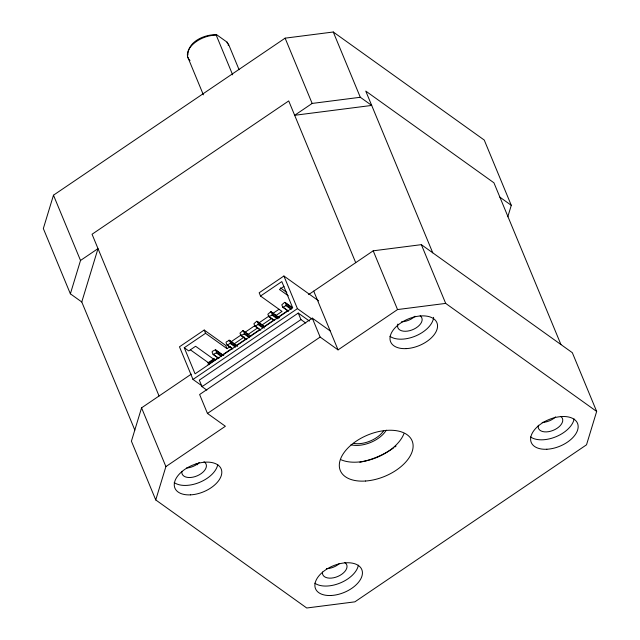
<?xml version="1.0" encoding="UTF-8"?>
<svg xmlns="http://www.w3.org/2000/svg" width="640" height="640" viewBox="0 0 640 640"><rect width="100%" height="100%" fill="white"/><g stroke="black" fill="none" stroke-linecap="round" stroke-linejoin="round"><path stroke-width="0.96" d="M187.888 55.064C187.824 41.4 204.728 34.304 216.592 34.68L227.08 42.176L228.36 44.608A21.592 12.416 -22.5 0 1 228.248 45.456M507.808 216.76L511.288 205.328L484.248 140.056L333.264 32L285.12 38.16L53.48 195.192L43.336 228.552L70.368 293.816L81.768 301.976L98.008 248.608L80.52 260.464L70.368 293.816M191.28 374.144L141.568 407.848L131.416 441.2L155.752 499.944L306.736 608L354.88 601.84L586.52 444.808L596.664 411.448L572.336 352.704L421.352 244.656L373.2 250.816L308.616 294.6M155.752 499.944L165.896 466.592L225.376 426.264L207.464 413.448L199.624 394.52L312.304 318.136L330.216 330.952M213.112 354.504L216.28 352.88L216.544 352.176L215.528 349.728L212.352 351.36L212.096 352.064L213.112 354.504L218.336 358.248M227.048 345.056L230.224 343.432L230.48 342.728L229.464 340.28L226.296 341.912L226.032 342.608L227.048 345.056L232.272 348.8M240.984 335.608L244.16 333.984L244.416 333.28L243.408 330.832L242.808 330.72L239.968 333.16L240.984 335.608L246.208 339.352M254.92 326.16L258.096 324.536L258.36 323.832L257.344 321.384L256.744 321.272L253.904 323.712L254.92 326.16L260.144 329.904M268.856 316.712L272.032 315.088L272.296 314.384L271.28 311.936L270.68 311.824L267.848 314.264L268.856 316.712L274.08 320.456M282.792 307.264L285.968 305.64L286.232 304.936L285.216 302.488L284.616 302.376L281.784 304.816L282.792 307.264L288.016 311.008M188.912 59.256A21.592 12.416 -22.5 0 1 193.208 44.04A21.592 12.416 -22.5 0 1 215.192 35.192L216.592 34.68M360.304 97.272L312.152 103.432L294.664 115.288L371.704 105.432L360.304 97.272L333.264 32M230.328 346.448L227.048 348.672L225.696 345.408L204.208 330.032L179.472 346.8L192.992 379.432L201.88 385.792M318.64 300.864L283.904 276.008L259.168 292.768L260.52 296.032L282.008 311.416L275.448 315.864M260.52 296.032L281.824 281.6L292.632 307.704L195.072 373.84L184.264 347.736L205.56 333.296L227.048 348.672M284 286.352L279.424 289.456L288.248 295.768M230.616 342.072L241.28 334.84M244.56 332.616L255.224 325.392M258.512 323.168L269.176 315.936M273.272 313.152L279.016 309.264M233.608 344.224L244.272 336.992M248.376 334.216L257.4 328.096M262.32 324.76L271.344 318.64M207.808 362.944L214.416 358.456M190.56 349.952L208.872 363.056L214.216 359.432M207.984 364.712L218.968 357.272M222.256 355.04L232.112 348.36M236.224 345.576L246.088 338.888M250.192 336.104L260.056 329.416M274.024 319.944L264.16 326.632L256.744 321.272M278.136 317.16L287.992 310.48M192.992 379.432L297.424 308.64L311.968 319.048M309.448 321.072L298.248 313.064L199.312 380.128L202.016 386.656L206.816 390.088M202.016 386.656L300.952 319.592L305.752 323.024M207.464 413.448L320.144 337.064L338.056 349.888L397.536 309.56L445.68 303.4L596.664 411.448M499.888 197.168L511.288 205.328M280.456 287.896L286.824 292.456M285.216 302.488L292.68 307.832M284.616 302.376L292.08 307.712M286.232 304.936L291.456 308.68M285.968 305.64L291.192 309.376M283.392 307.384L288.616 311.12M271.28 311.936L279.488 317.816M270.68 311.824L278.888 317.696M272.296 314.384L278.264 318.656M272.032 315.088L277.256 318.824M269.456 316.832L274.68 320.568M257.344 321.384L264.808 326.728M258.36 323.832L264.328 328.104M258.096 324.536L262.576 327.736M255.52 326.28L260.744 330.016M243.408 330.832L250.872 336.176M242.808 330.72L244.296 331.784M245.792 332.856L248.776 334.992M244.416 333.28L249.64 337.024M244.16 333.984L249.384 337.72M241.584 335.728L246.808 339.464M229.464 340.28L237.68 346.16M228.872 340.168L237.08 346.04M230.48 342.728L235.704 346.472M230.224 343.432L235.448 347.168M227.648 345.176L232.872 348.912M215.528 349.728L223.744 355.608M215.68 350.152L223.144 355.488M216.544 352.176L221.768 355.92M216.28 352.88L221.512 356.616M213.704 354.624L218.936 358.36M214.856 360.056L195.6 346.272L188.728 350.936L184.264 347.736M196.152 463.592L197.768 464.752M560.936 344.552L493.936 182.808L365.752 91.072L432.752 252.816M421.352 244.656L445.68 303.4M285.12 38.16L312.152 103.432M373.2 250.816L397.536 309.56M355.712 262.672L288.72 100.928L92.056 234.248L159.056 395.992M228.376 43.88L239.072 69.696M216.24 35.192L232.656 74.832M313.72 291.136L338.056 349.888M312.304 318.136L320.144 337.064M283.904 276.008L297.424 308.64M298.248 313.064L300.952 319.592M187.792 57.192L203.376 94.84M204.208 330.032L205.56 333.296M208.872 363.056L209.552 364.688M53.48 195.192L80.52 260.464M141.568 407.848L165.896 466.592M81.528 301.4L134.824 430.064M227.08 42.176L227.136 42.968M383.48 431A21.592 12.416 -22.5 0 1 353.544 443.368M190.032 60.44A21.592 12.416 -22.5 0 1 189.44 59.864M396.024 446.104A51.808 29.792 -22.5 0 1 394.8 447.024M393.544 447.936A51.808 29.792 -22.5 0 1 359.824 462.224M386.288 430.176A24.176 13.904 -22.5 0 1 350.976 444.768M403.928 433.728A38.856 22.344 -22.5 0 1 376.856 457.44A38.856 22.344 -22.5 0 1 340.984 459.728M555.616 416.88A12.952 7.448 -22.5 0 1 542.152 422.44M560.768 416.44A12.952 7.448 -22.5 0 1 552.912 430.472A12.952 7.448 -22.5 0 1 538.352 425.232M339.336 563.624A12.952 7.448 -22.5 0 1 326.424 568.688M344.592 562.4A12.952 7.448 -22.5 0 1 337.936 576.408A12.952 7.448 -22.5 0 1 322.512 571.992M199.264 462.496A12.952 7.448 -22.5 0 1 186.536 468.024M203.976 461.768A12.952 7.448 -22.5 0 1 197.32 475.776A12.952 7.448 -22.5 0 1 181.888 471.36M414.992 316.248A12.952 7.448 -22.5 0 1 401.536 321.808M420.152 315.808A12.952 7.448 -22.5 0 1 411.92 329.984A12.952 7.448 -22.5 0 1 397.896 324.072M433.6 317.328A25.04 14.4 -22.5 0 1 416.04 335.808A25.04 14.4 -22.5 0 1 389.92 336.304M574.096 418.944A25.04 14.4 -22.5 0 1 555.936 436.752A25.04 14.4 -22.5 0 1 530.536 436.936M358.36 565.192A25.04 14.4 -22.5 0 1 340.2 582.992A25.04 14.4 -22.5 0 1 314.808 583.184M217.744 464.56A25.04 14.4 -22.5 0 1 199.584 482.36A25.04 14.4 -22.5 0 1 174.192 482.552M365.6 481.016A38.856 22.344 -22.5 0 0 412.128 440.864A38.856 22.344 -22.5 0 0 350.896 445.216A38.856 22.344 -22.5 0 0 365.6 481.016M406.216 348.616A25.04 14.4 -22.5 0 0 437.072 323.12A25.04 14.4 -22.5 0 0 398.008 325.04A25.04 14.4 -22.5 0 0 406.216 348.616M190.488 494.864A25.04 14.4 -22.5 0 0 221.336 469.368A25.04 14.4 -22.5 0 0 182.272 471.288A25.04 14.4 -22.5 0 0 190.488 494.864M546.84 449.248A25.04 14.4 -22.5 0 0 577.688 423.76A25.04 14.4 -22.5 0 0 538.624 425.672A25.04 14.4 -22.5 0 0 546.84 449.248M331.104 595.496A25.04 14.4 -22.5 0 0 361.96 570A25.04 14.4 -22.5 0 0 322.896 571.92A25.04 14.4 -22.5 0 0 331.104 595.496"/></g></svg>
